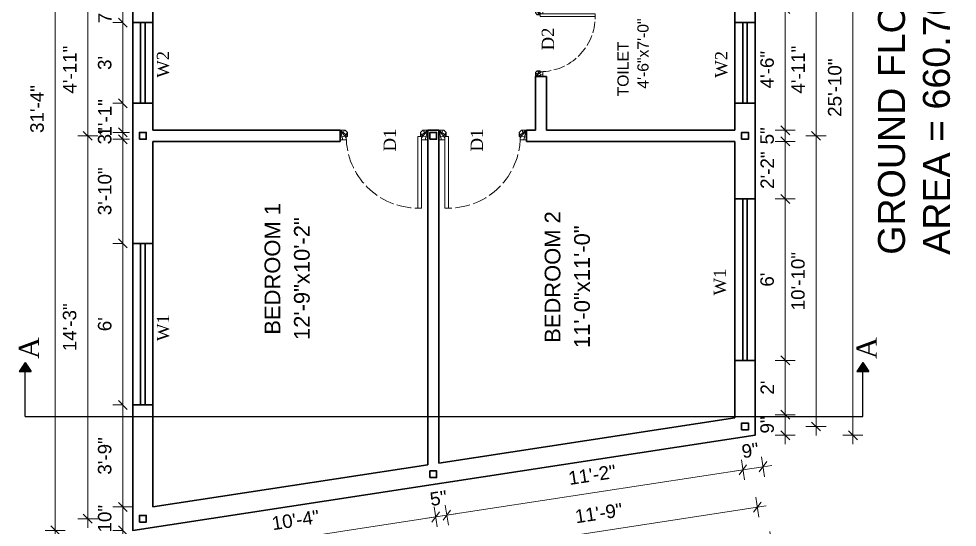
# Model space of a CAD drawing. Header units: inches. Extents: x 45643 to 78083, y -17830 to -3084.
# Drawn here: x 53660.8 to 54079.3, y -14437.5 to -14210.8 of the extents above; entities that cross this region are included whole.
import ezdxf

# ---------------------------------------------------------------- set-up
doc = ezdxf.new("R2010")
doc.units = ezdxf.units.IN
doc.header["$MEASUREMENT"] = 0
doc.linetypes.add('ACAD_ISO02W100', pattern=[15, 12, -3])
doc.linetypes.add('CONTINUA', pattern=[0])
doc.layers.add('A-Hatch', color=7, linetype='Continuous')
doc.layers.add('PDF_Text', color=7, linetype='Continuous')
for name, color, linetype, lineweight in [('A_Title Text', 105, 'Continuous', 60), ('Door-window', 150, 'Continuous', 9), ('ELEVATION', 6, 'Continuous', 30), ('hatch', 30, 'Continuous', 5), ('WALL', 240, 'Continuous', 30)]:
    doc.layers.add(name, color=color, linetype=linetype, lineweight=lineweight)
doc.styles.add('Arial', font='arial.ttf')
doc.styles.add('PDF Arial', font='arial.ttf')
doc.styles.get("Standard").update_dxf_attribs({"font": 'times.ttf'})
doc.dimstyles.new('Sudeep', dxfattribs={"dimtxt": 6, "dimasz": 4, "dimexe": 4.5, "dimexo": 4.5, "dimgap": 5, "dimtad": 1, "dimdec": 0, "dimlunit": 4, "dimtxsty": 'Arial', "dimblk": 'OBLIQUE', "dimcen": 250, "dimdle": 4, "dimclrd": 86, "dimclre": 5, "dimclrt": 1, "dimadec": 0, "dimazin": 0, "dimtfac": 1, "dimtdec": 0, "dimtix": 1, "dimtmove": 1, "dimatfit": 3, "dimldrblk": 'OBLIQUE', "dimfxl": 4.5, "dimfxlon": 1, "dimfrac": 2, "dimlwd": 15, "dimlwe": 13, "dimarcsym": 0})

# ---------------------------------------------------------------- blocks, each defined once
blk = doc.blocks.new("D 3'")
at = {"layer": 'Door-window', "linetype": 'Continuous', "ltscale": 0.25}
for p, q in [((3749.64, -16740.96), (3749.64, -16711.46)), ((3751.14, -16711.46), (3749.64, -16711.46)), ((3751.14, -16740.96), (3751.14, -16711.46)), ((3747.14, -16743.51), (3747.14, -16739.51)), ((3747.14, -16739.51), (3749.64, -16739.51)), ((3749.64, -16740.96), (3751.14, -16740.96)), ((3750.14, -16742.51), (3750.14, -16740.96)), ((3780.14, -16742.51), (3780.14, -16740.96)), ((3780.64, -16740.96), (3780.14, -16740.96)), ((3783.14, -16739.51), (3780.64, -16739.51)), ((3780.64, -16739.51), (3780.64, -16740.96)), ((3783.14, -16743.51), (3783.14, -16739.51)), ((3747.14, -16743.51), (3749.14, -16743.51)), ((3749.14, -16743.51), (3750.14, -16742.51)), ((3781.14, -16743.51), (3780.14, -16742.51)), ((3783.14, -16743.51), (3781.14, -16743.51))]:
    blk.add_line(p, q, dxfattribs=at)
at = {"layer": 'Door-window', "linetype": 'ACAD_ISO02W100', "ltscale": 0.5}
blk.add_arc((3751.14, -16740.96), 29.5, 0, 90, dxfattribs=at)
at = {"layer": 'hatch', "color": 8}
for p, q in [((3747.14, -16743.51), (3748.23, -16739.5)), ((3747.14, -16743.51), (3749.64, -16740.37)), ((3747.14, -16743.51), (3750.14, -16741.17)), ((3783.14, -16743.51), (3780.14, -16741.17)), ((3783.14, -16743.51), (3780.64, -16740.37)), ((3783.14, -16743.51), (3782.06, -16739.5))]:
    blk.add_line(p, q, dxfattribs=at)
for centre, radius, start, end in [((3747.4, -16743.58), 2.93, 20.9872, 95.0825), ((3782.88, -16743.58), 2.93, 84.9175, 159.0128), ((3747.43, -16743.63), 1.42, 5.1372, 101.4864), ((3782.86, -16743.63), 1.42, 78.5136, 174.8628)]:
    blk.add_arc(centre, radius, start, end, dxfattribs=at)
blk = doc.blocks.new('_Oblique')
at = {"color": 0, "linetype": 'ByBlock', "lineweight": -2}
blk.add_line((-0.5, -0.5), (0.5, 0.5), dxfattribs=at)
blk = doc.blocks.new('*D1305')
at = {"layer": 'A_Title Text', "color": 5, "lineweight": 13, "transparency": 16777216}
for p, q in [((53989.48, -14424.14), (53990.84, -14433.03)), ((53850.46, -14445.42), (53851.82, -14454.31))]:
    blk.add_line(p, q, dxfattribs=at)
at = {"layer": 'A_Title Text', "color": 86, "lineweight": 15, "transparency": 16777216}
blk.add_line((53847.19, -14450.47), (53994.11, -14427.98), dxfattribs=at)
at = {"layer": 'Defpoints', "color": 0, "transparency": 16777216}
for p in [(53984.65, -14392.61), (53845.64, -14413.89), (53990.16, -14428.59)]:
    blk.add_point(p, dxfattribs=at)
at = {"layer": 'A_Title Text', "color": 86, "lineweight": 15, "transparency": 16777216, "xscale": 4, "yscale": 4, "zscale": 4}
for p, rotation in [((53990.16, -14428.59), 8.703448867682505), ((53851.14, -14449.87), 188.7034488676825)]:
    blk.add_blockref('_Oblique', p, dxfattribs=dict(at, rotation=rotation))
at = {"layer": 'A_Title Text', "color": 1, "transparency": 16777216, "insert": (53919.43, -14431.26), "char_height": 6, "attachment_point": 5, "rotation": 8.7034, "style": 'Arial'}
blk.add_mtext('11\'-9"', dxfattribs=at)
blk = doc.blocks.new('*D1301')
at = {"layer": 'A_Title Text', "color": 5, "lineweight": 13, "transparency": 16777216}
for p, q in [((53850.51, -14445.39), (53851.89, -14454.29)), ((53721.04, -14465.43), (53722.42, -14474.32))]:
    blk.add_line(p, q, dxfattribs=at)
at = {"layer": 'A_Title Text', "color": 86, "lineweight": 15, "transparency": 16777216}
blk.add_line((53855.15, -14449.23), (53717.78, -14470.49), dxfattribs=at)
at = {"layer": 'Defpoints', "color": 0, "transparency": 16777216}
for p in [(53845.64, -14413.89), (53716.14, -14433.72), (53721.73, -14469.88)]:
    blk.add_point(p, dxfattribs=at)
at = {"layer": 'A_Title Text', "color": 86, "lineweight": 15, "transparency": 16777216, "xscale": 4, "yscale": 4, "zscale": 4}
for p, rotation in [((53851.2, -14449.84), 8.796906325602718), ((53721.73, -14469.88), 188.7969063256027)]:
    blk.add_blockref('_Oblique', p, dxfattribs=dict(at, rotation=rotation))
at = {"layer": 'A_Title Text', "color": 1, "transparency": 16777216, "insert": (53785.23, -14451.89), "char_height": 6, "attachment_point": 5, "rotation": 8.7969, "style": 'Arial'}
blk.add_mtext('10\'-11"', dxfattribs=at)
blk = doc.blocks.new('*D1306')
at = {"layer": 'A_Title Text', "color": 86, "lineweight": 15, "transparency": 16777216}
blk.add_line((53677.06, -14442.96), (53677.06, -14059.2), dxfattribs=at)
at = {"layer": 'A_Title Text', "color": 5, "lineweight": 13, "transparency": 16777216}
for p, q in [((53681.56, -14063.2), (53672.56, -14063.2)), ((53681.56, -14438.96), (53672.56, -14438.96))]:
    blk.add_line(p, q, dxfattribs=at)
at = {"layer": 'Defpoints', "color": 0, "transparency": 16777216}
for p in [(53677.06, -14063.2), (53711.64, -14063.2), (53711.64, -14438.96)]:
    blk.add_point(p, dxfattribs=at)
at = {"layer": 'A_Title Text', "color": 86, "lineweight": 15, "transparency": 16777216, "xscale": 4, "yscale": 4, "zscale": 4}
for p, rotation in [((53677.06, -14063.2), 90), ((53677.06, -14438.96), 270)]:
    blk.add_blockref('_Oblique', p, dxfattribs=dict(at, rotation=rotation))
at = {"layer": 'A_Title Text', "color": 1, "transparency": 16777216, "insert": (53668.99, -14251.08), "char_height": 6, "attachment_point": 5, "rotation": 90, "style": 'Arial'}
blk.add_mtext('31\'-4"', dxfattribs=at)
blk = doc.blocks.new('*D1307')
at = {"layer": 'A_Title Text', "color": 86, "lineweight": 15, "transparency": 16777216}
blk.add_line((54032.75, -14400.48), (54032.75, -14082.58), dxfattribs=at)
at = {"layer": 'A_Title Text', "color": 5, "lineweight": 13, "transparency": 16777216}
for p, q in [((54028.25, -14086.58), (54037.25, -14086.58)), ((54028.25, -14396.48), (54037.25, -14396.48))]:
    blk.add_line(p, q, dxfattribs=at)
at = {"layer": 'Defpoints', "color": 0, "transparency": 16777216}
for p in [(53989.15, -14086.58), (54032.75, -14086.58), (53989.15, -14396.48)]:
    blk.add_point(p, dxfattribs=at)
at = {"layer": 'A_Title Text', "color": 86, "lineweight": 15, "transparency": 16777216, "xscale": 4, "yscale": 4, "zscale": 4}
for p, rotation in [((54032.75, -14086.58), 90), ((54032.75, -14396.48), 270)]:
    blk.add_blockref('_Oblique', p, dxfattribs=dict(at, rotation=rotation))
at = {"layer": 'A_Title Text', "color": 1, "transparency": 16777216, "insert": (54024.68, -14241.53), "char_height": 6, "attachment_point": 5, "rotation": 90, "style": 'Arial'}
blk.add_mtext('25\'-10"', dxfattribs=at)
blk = doc.blocks.new('*D1302')
at = {"layer": 'A_Title Text', "color": 86, "lineweight": 15, "transparency": 16777216}
for p, q in [((53707.21, -14428.48), (53707.21, -14424.48)), ((53707.21, -14438.96), (53707.21, -14428.48)), ((53707.21, -14438.96), (53707.21, -14442.96))]:
    blk.add_line(p, q, dxfattribs=at)
at = {"layer": 'A_Title Text', "color": 5, "lineweight": 13, "transparency": 16777216}
for p, q in [((53711.71, -14428.48), (53702.71, -14428.48)), ((53707.21, -14438.96), (53702.71, -14438.96))]:
    blk.add_line(p, q, dxfattribs=at)
at = {"layer": 'Defpoints', "color": 0, "transparency": 16777216}
for p in [(53707.21, -14428.48), (53720.64, -14428.48), (53711.64, -14438.96)]:
    blk.add_point(p, dxfattribs=at)
at = {"layer": 'A_Title Text', "color": 86, "lineweight": 15, "transparency": 16777216, "xscale": 4, "yscale": 4, "zscale": 4}
for p, rotation in [((53707.21, -14428.48), 270), ((53707.21, -14438.96), 90)]:
    blk.add_blockref('_Oblique', p, dxfattribs=dict(at, rotation=rotation))
at = {"layer": 'A_Title Text', "color": 1, "transparency": 16777216, "insert": (53699.15, -14433.72), "char_height": 6, "attachment_point": 5, "rotation": 90, "style": 'Arial'}
blk.add_mtext('10"', dxfattribs=at)
blk = doc.blocks.new('*D1308')
at = {"layer": 'A_Title Text', "color": 86, "lineweight": 15, "transparency": 16777216}
blk.add_line((53707.21, -14432.48), (53707.21, -14379), dxfattribs=at)
at = {"layer": 'A_Title Text', "color": 5, "lineweight": 13, "transparency": 16777216}
for p, q in [((53707.21, -14383), (53702.71, -14383)), ((53711.71, -14428.48), (53702.71, -14428.48))]:
    blk.add_line(p, q, dxfattribs=at)
at = {"layer": 'Defpoints', "color": 0, "transparency": 16777216}
for p in [(53707.21, -14383), (53711.64, -14383), (53720.64, -14428.48)]:
    blk.add_point(p, dxfattribs=at)
at = {"layer": 'A_Title Text', "color": 86, "lineweight": 15, "transparency": 16777216, "xscale": 4, "yscale": 4, "zscale": 4}
for p, rotation in [((53707.21, -14383), 90), ((53707.21, -14428.48), 270)]:
    blk.add_blockref('_Oblique', p, dxfattribs=dict(at, rotation=rotation))
at = {"layer": 'A_Title Text', "color": 1, "transparency": 16777216, "insert": (53699.15, -14405.74), "char_height": 6, "attachment_point": 5, "rotation": 90, "style": 'Arial'}
blk.add_mtext('3\'-9"', dxfattribs=at)
blk = doc.blocks.new('*D1312')
at = {"layer": 'A_Title Text', "color": 86, "lineweight": 15, "transparency": 16777216}
blk.add_line((53707.21, -14387), (53707.21, -14307), dxfattribs=at)
at = {"layer": 'A_Title Text', "color": 5, "lineweight": 13, "transparency": 16777216}
for p, q in [((53707.21, -14311), (53702.71, -14311)), ((53707.21, -14383), (53702.71, -14383))]:
    blk.add_line(p, q, dxfattribs=at)
at = {"layer": 'Defpoints', "color": 0, "transparency": 16777216}
for p in [(53707.21, -14311), (53711.64, -14311), (53711.64, -14383)]:
    blk.add_point(p, dxfattribs=at)
at = {"layer": 'A_Title Text', "color": 86, "lineweight": 15, "transparency": 16777216, "xscale": 4, "yscale": 4, "zscale": 4}
for p, rotation in [((53707.21, -14311), 90), ((53707.21, -14383), 270)]:
    blk.add_blockref('_Oblique', p, dxfattribs=dict(at, rotation=rotation))
at = {"layer": 'A_Title Text', "color": 1, "transparency": 16777216, "insert": (53699.15, -14347), "char_height": 6, "attachment_point": 5, "rotation": 90, "style": 'Arial'}
blk.add_mtext("6'", dxfattribs=at)
blk = doc.blocks.new('*D1313')
at = {"layer": 'A_Title Text', "color": 86, "lineweight": 15, "transparency": 16777216}
blk.add_line((53707.21, -14315), (53707.21, -14260.51), dxfattribs=at)
at = {"layer": 'A_Title Text', "color": 5, "lineweight": 13, "transparency": 16777216}
for p, q in [((53710.14, -14264.51), (53702.71, -14264.51)), ((53707.21, -14311), (53702.71, -14311))]:
    blk.add_line(p, q, dxfattribs=at)
at = {"layer": 'Defpoints', "color": 0, "transparency": 16777216}
for p in [(53707.21, -14264.51), (53714.64, -14264.51), (53711.64, -14311)]:
    blk.add_point(p, dxfattribs=at)
at = {"layer": 'A_Title Text', "color": 86, "lineweight": 15, "transparency": 16777216, "xscale": 4, "yscale": 4, "zscale": 4}
for p, rotation in [((53707.21, -14264.51), 90), ((53707.21, -14311), 270)]:
    blk.add_blockref('_Oblique', p, dxfattribs=dict(at, rotation=rotation))
at = {"layer": 'A_Title Text', "color": 1, "transparency": 16777216, "insert": (53699.15, -14287.75), "char_height": 6, "attachment_point": 5, "rotation": 90, "style": 'Arial'}
blk.add_mtext('3\'-10"', dxfattribs=at)
blk = doc.blocks.new('*D1314')
at = {"layer": 'A_Title Text', "color": 86, "lineweight": 15, "transparency": 16777216}
for p, q in [((53707.21, -14261.51), (53707.21, -14257.51)), ((53707.21, -14264.51), (53707.21, -14261.51)), ((53707.21, -14264.51), (53707.21, -14268.51))]:
    blk.add_line(p, q, dxfattribs=at)
at = {"layer": 'A_Title Text', "color": 5, "lineweight": 13, "transparency": 16777216}
for p, q in [((53710.14, -14261.51), (53702.71, -14261.51)), ((53710.14, -14264.51), (53702.71, -14264.51))]:
    blk.add_line(p, q, dxfattribs=at)
at = {"layer": 'Defpoints', "color": 0, "transparency": 16777216}
for p in [(53707.21, -14261.51), (53714.64, -14261.51), (53714.64, -14264.51)]:
    blk.add_point(p, dxfattribs=at)
at = {"layer": 'A_Title Text', "color": 86, "lineweight": 15, "transparency": 16777216, "xscale": 4, "yscale": 4, "zscale": 4}
for p, rotation in [((53707.21, -14261.51), 270), ((53707.21, -14264.51), 90)]:
    blk.add_blockref('_Oblique', p, dxfattribs=dict(at, rotation=rotation))
at = {"layer": 'A_Title Text', "color": 1, "transparency": 16777216, "insert": (53699.15, -14263.01), "char_height": 6, "attachment_point": 5, "rotation": 90, "style": 'Arial'}
blk.add_mtext('3"', dxfattribs=at)
blk = doc.blocks.new('*D1315')
at = {"layer": 'A_Title Text', "color": 86, "lineweight": 15, "transparency": 16777216}
for p, q in [((53707.21, -14248.51), (53707.21, -14244.51)), ((53707.21, -14261.51), (53707.21, -14248.51)), ((53707.21, -14261.51), (53707.21, -14265.51))]:
    blk.add_line(p, q, dxfattribs=at)
at = {"layer": 'A_Title Text', "color": 5, "lineweight": 13, "transparency": 16777216}
for p, q in [((53707.21, -14248.51), (53702.71, -14248.51)), ((53710.14, -14261.51), (53702.71, -14261.51))]:
    blk.add_line(p, q, dxfattribs=at)
at = {"layer": 'Defpoints', "color": 0, "transparency": 16777216}
for p in [(53707.21, -14248.51), (53711.64, -14248.51), (53714.64, -14261.51)]:
    blk.add_point(p, dxfattribs=at)
at = {"layer": 'A_Title Text', "color": 86, "lineweight": 15, "transparency": 16777216, "xscale": 4, "yscale": 4, "zscale": 4}
for p, rotation in [((53707.21, -14248.51), 270), ((53707.21, -14261.51), 90)]:
    blk.add_blockref('_Oblique', p, dxfattribs=dict(at, rotation=rotation))
at = {"layer": 'A_Title Text', "color": 1, "transparency": 16777216, "insert": (53699.2, -14255.01), "char_height": 6, "attachment_point": 5, "rotation": 90, "style": 'Arial'}
blk.add_mtext('1\'-1"', dxfattribs=at)
blk = doc.blocks.new('*D1316')
at = {"layer": 'A_Title Text', "color": 86, "lineweight": 15, "transparency": 16777216}
blk.add_line((53707.21, -14252.51), (53707.21, -14208.51), dxfattribs=at)
at = {"layer": 'A_Title Text', "color": 5, "lineweight": 13, "transparency": 16777216}
for p, q in [((53707.21, -14212.51), (53702.71, -14212.51)), ((53707.21, -14248.51), (53702.71, -14248.51))]:
    blk.add_line(p, q, dxfattribs=at)
at = {"layer": 'Defpoints', "color": 0, "transparency": 16777216}
for p in [(53707.21, -14212.51), (53711.64, -14212.51), (53711.64, -14248.51)]:
    blk.add_point(p, dxfattribs=at)
at = {"layer": 'A_Title Text', "color": 86, "lineweight": 15, "transparency": 16777216, "xscale": 4, "yscale": 4, "zscale": 4}
for p, rotation in [((53707.21, -14212.51), 90), ((53707.21, -14248.51), 270)]:
    blk.add_blockref('_Oblique', p, dxfattribs=dict(at, rotation=rotation))
at = {"layer": 'A_Title Text', "color": 1, "transparency": 16777216, "insert": (53699.15, -14230.51), "char_height": 6, "attachment_point": 5, "rotation": 90, "style": 'Arial'}
blk.add_mtext("3'", dxfattribs=at)
blk = doc.blocks.new('*D1317')
at = {"layer": 'A_Title Text', "color": 86, "lineweight": 15, "transparency": 16777216}
for p, q in [((53707.21, -14205.51), (53707.21, -14201.51)), ((53707.21, -14212.51), (53707.21, -14205.51)), ((53707.21, -14212.51), (53707.21, -14216.51))]:
    blk.add_line(p, q, dxfattribs=at)
at = {"layer": 'A_Title Text', "color": 5, "lineweight": 13, "transparency": 16777216}
for p, q in [((53710.14, -14205.51), (53702.71, -14205.51)), ((53707.21, -14212.51), (53702.71, -14212.51))]:
    blk.add_line(p, q, dxfattribs=at)
at = {"layer": 'Defpoints', "color": 0, "transparency": 16777216}
for p in [(53707.21, -14205.51), (53714.64, -14205.51), (53711.64, -14212.51)]:
    blk.add_point(p, dxfattribs=at)
at = {"layer": 'A_Title Text', "color": 86, "lineweight": 15, "transparency": 16777216, "xscale": 4, "yscale": 4, "zscale": 4}
for p, rotation in [((53707.21, -14205.51), 270), ((53707.21, -14212.51), 90)]:
    blk.add_blockref('_Oblique', p, dxfattribs=dict(at, rotation=rotation))
at = {"layer": 'A_Title Text', "color": 1, "transparency": 16777216, "insert": (53699.21, -14209.01), "char_height": 6, "attachment_point": 5, "rotation": 90, "style": 'Arial'}
blk.add_mtext('7"', dxfattribs=at)
blk = doc.blocks.new('*D1324')
at = {"layer": 'A_Title Text', "color": 86, "lineweight": 15, "transparency": 16777216}
blk.add_line((53691.57, -14437.72), (53691.57, -14259.01), dxfattribs=at)
at = {"layer": 'A_Title Text', "color": 5, "lineweight": 13, "transparency": 16777216}
for p, q in [((53696.07, -14263.01), (53687.07, -14263.01)), ((53696.07, -14433.72), (53687.07, -14433.72))]:
    blk.add_line(p, q, dxfattribs=at)
at = {"layer": 'Defpoints', "color": 0, "transparency": 16777216}
for p in [(53691.57, -14263.01), (53716.14, -14263.01), (53716.14, -14433.72)]:
    blk.add_point(p, dxfattribs=at)
at = {"layer": 'A_Title Text', "color": 86, "lineweight": 15, "transparency": 16777216, "xscale": 4, "yscale": 4, "zscale": 4}
for p, rotation in [((53691.57, -14263.01), 90), ((53691.57, -14433.72), 270)]:
    blk.add_blockref('_Oblique', p, dxfattribs=dict(at, rotation=rotation))
at = {"layer": 'A_Title Text', "color": 1, "transparency": 16777216, "insert": (53683.5, -14348.37), "char_height": 6, "attachment_point": 5, "rotation": 90, "style": 'Arial'}
blk.add_mtext('14\'-3"', dxfattribs=at)
blk = doc.blocks.new('*D1325')
at = {"layer": 'A_Title Text', "color": 86, "lineweight": 15, "transparency": 16777216}
blk.add_line((53691.57, -14267.01), (53691.57, -14200.01), dxfattribs=at)
at = {"layer": 'A_Title Text', "color": 5, "lineweight": 13, "transparency": 16777216}
for p, q in [((53696.07, -14204.01), (53687.07, -14204.01)), ((53696.07, -14263.01), (53687.07, -14263.01))]:
    blk.add_line(p, q, dxfattribs=at)
at = {"layer": 'Defpoints', "color": 0, "transparency": 16777216}
for p in [(53691.57, -14204.01), (53716.14, -14204.01), (53716.14, -14263.01)]:
    blk.add_point(p, dxfattribs=at)
at = {"layer": 'A_Title Text', "color": 86, "lineweight": 15, "transparency": 16777216, "xscale": 4, "yscale": 4, "zscale": 4}
for p, rotation in [((53691.57, -14204.01), 90), ((53691.57, -14263.01), 270)]:
    blk.add_blockref('_Oblique', p, dxfattribs=dict(at, rotation=rotation))
at = {"layer": 'A_Title Text', "color": 1, "transparency": 16777216, "insert": (53683.55, -14233.51), "char_height": 6, "attachment_point": 5, "rotation": 90, "style": 'Arial'}
blk.add_mtext('4\'-11"', dxfattribs=at)
blk = doc.blocks.new('*D1303')
at = {"layer": 'A_Title Text', "color": 86, "lineweight": 15, "transparency": 16777216}
for p, q in [((54002.58, -14387.37), (54002.58, -14383.37)), ((54002.58, -14396.48), (54002.58, -14387.37)), ((54002.58, -14396.48), (54002.58, -14400.48))]:
    blk.add_line(p, q, dxfattribs=at)
at = {"layer": 'A_Title Text', "color": 5, "lineweight": 13, "transparency": 16777216}
for p, q in [((53998.08, -14387.37), (54007.08, -14387.37)), ((53998.08, -14396.48), (54007.08, -14396.48))]:
    blk.add_line(p, q, dxfattribs=at)
at = {"layer": 'Defpoints', "color": 0, "transparency": 16777216}
for p in [(53989.15, -14387.37), (54002.58, -14387.37), (53989.15, -14396.48)]:
    blk.add_point(p, dxfattribs=at)
at = {"layer": 'A_Title Text', "color": 86, "lineweight": 15, "transparency": 16777216, "xscale": 4, "yscale": 4, "zscale": 4}
for p, rotation in [((54002.58, -14387.37), 270), ((54002.58, -14396.48), 90)]:
    blk.add_blockref('_Oblique', p, dxfattribs=dict(at, rotation=rotation))
at = {"layer": 'A_Title Text', "color": 1, "transparency": 16777216, "insert": (53994.52, -14391.92), "char_height": 6, "attachment_point": 5, "rotation": 90, "style": 'Arial'}
blk.add_mtext('9"', dxfattribs=at)
blk = doc.blocks.new('*D1327')
at = {"layer": 'A_Title Text', "color": 86, "lineweight": 15, "transparency": 16777216}
blk.add_line((54002.58, -14391.37), (54002.58, -14359.13), dxfattribs=at)
at = {"layer": 'A_Title Text', "color": 5, "lineweight": 13, "transparency": 16777216}
for p, q in [((53998.08, -14363.13), (54007.08, -14363.13)), ((53998.08, -14387.37), (54007.08, -14387.37))]:
    blk.add_line(p, q, dxfattribs=at)
at = {"layer": 'Defpoints', "color": 0, "transparency": 16777216}
for p in [(53989.15, -14363.13), (54002.58, -14363.13), (53989.15, -14387.37)]:
    blk.add_point(p, dxfattribs=at)
at = {"layer": 'A_Title Text', "color": 86, "lineweight": 15, "transparency": 16777216, "xscale": 4, "yscale": 4, "zscale": 4}
for p, rotation in [((54002.58, -14363.13), 90), ((54002.58, -14387.37), 270)]:
    blk.add_blockref('_Oblique', p, dxfattribs=dict(at, rotation=rotation))
at = {"layer": 'A_Title Text', "color": 1, "transparency": 16777216, "insert": (53994.57, -14375.25), "char_height": 6, "attachment_point": 5, "rotation": 90, "style": 'Arial'}
blk.add_mtext("2'", dxfattribs=at)
blk = doc.blocks.new('*D1328')
at = {"layer": 'A_Title Text', "color": 86, "lineweight": 15, "transparency": 16777216}
blk.add_line((54002.58, -14367.13), (54002.58, -14287.13), dxfattribs=at)
at = {"layer": 'A_Title Text', "color": 5, "lineweight": 13, "transparency": 16777216}
for p, q in [((53998.08, -14291.13), (54007.08, -14291.13)), ((53998.08, -14363.13), (54007.08, -14363.13))]:
    blk.add_line(p, q, dxfattribs=at)
at = {"layer": 'Defpoints', "color": 0, "transparency": 16777216}
for p in [(53989.15, -14291.13), (54002.58, -14291.13), (53989.15, -14363.13)]:
    blk.add_point(p, dxfattribs=at)
at = {"layer": 'A_Title Text', "color": 86, "lineweight": 15, "transparency": 16777216, "xscale": 4, "yscale": 4, "zscale": 4}
for p, rotation in [((54002.58, -14291.13), 90), ((54002.58, -14363.13), 270)]:
    blk.add_blockref('_Oblique', p, dxfattribs=dict(at, rotation=rotation))
at = {"layer": 'A_Title Text', "color": 1, "transparency": 16777216, "insert": (53994.52, -14327.13), "char_height": 6, "attachment_point": 5, "rotation": 90, "style": 'Arial'}
blk.add_mtext("6'", dxfattribs=at)
blk = doc.blocks.new('*D1329')
at = {"layer": 'A_Title Text', "color": 5, "lineweight": 13, "transparency": 16777216}
for p, q in [((53998.08, -14265.51), (54007.08, -14265.51)), ((53998.08, -14291.13), (54007.08, -14291.13))]:
    blk.add_line(p, q, dxfattribs=at)
at = {"layer": 'A_Title Text', "color": 86, "lineweight": 15, "transparency": 16777216}
for p, q in [((54002.58, -14265.51), (54002.58, -14261.51)), ((54002.58, -14291.13), (54002.58, -14265.51)), ((54002.58, -14291.13), (54002.58, -14295.13))]:
    blk.add_line(p, q, dxfattribs=at)
at = {"layer": 'Defpoints', "color": 0, "transparency": 16777216}
for p in [(53980.15, -14265.51), (54002.58, -14265.51), (53989.15, -14291.13)]:
    blk.add_point(p, dxfattribs=at)
at = {"layer": 'A_Title Text', "color": 86, "lineweight": 15, "transparency": 16777216, "xscale": 4, "yscale": 4, "zscale": 4}
for p, rotation in [((54002.58, -14265.51), 270), ((54002.58, -14291.13), 90)]:
    blk.add_blockref('_Oblique', p, dxfattribs=dict(at, rotation=rotation))
at = {"layer": 'A_Title Text', "color": 1, "transparency": 16777216, "insert": (53994.57, -14278.32), "char_height": 6, "attachment_point": 5, "rotation": 90, "style": 'Arial'}
blk.add_mtext('2\'-2"', dxfattribs=at)
blk = doc.blocks.new('*D1330')
at = {"layer": 'A_Title Text', "color": 86, "lineweight": 15, "transparency": 16777216}
for p, q in [((54002.58, -14260.51), (54002.58, -14256.51)), ((54002.58, -14265.51), (54002.58, -14260.51)), ((54002.58, -14265.51), (54002.58, -14269.51))]:
    blk.add_line(p, q, dxfattribs=at)
at = {"layer": 'A_Title Text', "color": 5, "lineweight": 13, "transparency": 16777216}
for p, q in [((53998.08, -14260.51), (54007.08, -14260.51)), ((53998.08, -14265.51), (54007.08, -14265.51))]:
    blk.add_line(p, q, dxfattribs=at)
at = {"layer": 'Defpoints', "color": 0, "transparency": 16777216}
for p in [(53980.15, -14260.51), (54002.58, -14260.51), (53980.15, -14265.51)]:
    blk.add_point(p, dxfattribs=at)
at = {"layer": 'A_Title Text', "color": 86, "lineweight": 15, "transparency": 16777216, "xscale": 4, "yscale": 4, "zscale": 4}
for p, rotation in [((54002.58, -14260.51), 270), ((54002.58, -14265.51), 90)]:
    blk.add_blockref('_Oblique', p, dxfattribs=dict(at, rotation=rotation))
at = {"layer": 'A_Title Text', "color": 1, "transparency": 16777216, "insert": (53994.53, -14263.01), "char_height": 6, "attachment_point": 5, "rotation": 90, "style": 'Arial'}
blk.add_mtext('5"', dxfattribs=at)
blk = doc.blocks.new('*D1331')
at = {"layer": 'A_Title Text', "color": 86, "lineweight": 15, "transparency": 16777216}
blk.add_line((54002.58, -14264.51), (54002.58, -14202.51), dxfattribs=at)
at = {"layer": 'A_Title Text', "color": 5, "lineweight": 13, "transparency": 16777216}
for p, q in [((53998.08, -14206.51), (54007.08, -14206.51)), ((53998.08, -14260.51), (54007.08, -14260.51))]:
    blk.add_line(p, q, dxfattribs=at)
at = {"layer": 'Defpoints', "color": 0, "transparency": 16777216}
for p in [(53980.15, -14206.51), (54002.58, -14206.51), (53980.15, -14260.51)]:
    blk.add_point(p, dxfattribs=at)
at = {"layer": 'A_Title Text', "color": 86, "lineweight": 15, "transparency": 16777216, "xscale": 4, "yscale": 4, "zscale": 4}
for p, rotation in [((54002.58, -14206.51), 90), ((54002.58, -14260.51), 270)]:
    blk.add_blockref('_Oblique', p, dxfattribs=dict(at, rotation=rotation))
at = {"layer": 'A_Title Text', "color": 1, "transparency": 16777216, "insert": (53994.52, -14233.51), "char_height": 6, "attachment_point": 5, "rotation": 90, "style": 'Arial'}
blk.add_mtext('4\'-6"', dxfattribs=at)
blk = doc.blocks.new('*D1338')
at = {"layer": 'A_Title Text', "color": 86, "lineweight": 15, "transparency": 16777216}
blk.add_line((54016.33, -14396.61), (54016.33, -14259.01), dxfattribs=at)
at = {"layer": 'A_Title Text', "color": 5, "lineweight": 13, "transparency": 16777216}
for p, q in [((54011.83, -14263.01), (54020.83, -14263.01)), ((54011.83, -14392.61), (54020.83, -14392.61))]:
    blk.add_line(p, q, dxfattribs=at)
at = {"layer": 'Defpoints', "color": 0, "transparency": 16777216}
for p in [(53984.65, -14263.01), (54016.33, -14263.01), (53984.65, -14392.61)]:
    blk.add_point(p, dxfattribs=at)
at = {"layer": 'A_Title Text', "color": 86, "lineweight": 15, "transparency": 16777216, "xscale": 4, "yscale": 4, "zscale": 4}
for p, rotation in [((54016.33, -14263.01), 90), ((54016.33, -14392.61), 270)]:
    blk.add_blockref('_Oblique', p, dxfattribs=dict(at, rotation=rotation))
at = {"layer": 'A_Title Text', "color": 1, "transparency": 16777216, "insert": (54008.27, -14327.81), "char_height": 6, "attachment_point": 5, "rotation": 90, "style": 'Arial'}
blk.add_mtext('10\'-10"', dxfattribs=at)
blk = doc.blocks.new('*D1339')
at = {"layer": 'A_Title Text', "color": 86, "lineweight": 15, "transparency": 16777216}
blk.add_line((54016.33, -14267.01), (54016.33, -14200.01), dxfattribs=at)
at = {"layer": 'A_Title Text', "color": 5, "lineweight": 13, "transparency": 16777216}
for p, q in [((54011.83, -14204.01), (54020.83, -14204.01)), ((54011.83, -14263.01), (54020.83, -14263.01))]:
    blk.add_line(p, q, dxfattribs=at)
at = {"layer": 'Defpoints', "color": 0, "transparency": 16777216}
for p in [(53984.65, -14204.01), (54016.33, -14204.01), (53984.65, -14263.01)]:
    blk.add_point(p, dxfattribs=at)
at = {"layer": 'A_Title Text', "color": 86, "lineweight": 15, "transparency": 16777216, "xscale": 4, "yscale": 4, "zscale": 4}
for p, rotation in [((54016.33, -14204.01), 90), ((54016.33, -14263.01), 270)]:
    blk.add_blockref('_Oblique', p, dxfattribs=dict(at, rotation=rotation))
at = {"layer": 'A_Title Text', "color": 1, "transparency": 16777216, "insert": (54008.32, -14233.51), "char_height": 6, "attachment_point": 5, "rotation": 90, "style": 'Arial'}
blk.add_mtext('4\'-11"', dxfattribs=at)
blk = doc.blocks.new('*D1341')
at = {"layer": 'A_Title Text', "color": 5, "lineweight": 13, "transparency": 16777216}
for p, q in [((53995.73, -14439.4), (53997.09, -14448.3)), ((53718.21, -14481.88), (53719.57, -14490.78))]:
    blk.add_line(p, q, dxfattribs=at)
at = {"layer": 'A_Title Text', "color": 86, "lineweight": 15, "transparency": 16777216}
blk.add_line((53714.93, -14486.94), (54000.36, -14443.24), dxfattribs=at)
at = {"layer": 'Defpoints', "color": 0, "transparency": 16777216}
for p in [(53989.15, -14396.48), (53711.64, -14438.96), (53996.41, -14443.85)]:
    blk.add_point(p, dxfattribs=at)
at = {"layer": 'A_Title Text', "color": 86, "lineweight": 15, "transparency": 16777216, "xscale": 4, "yscale": 4, "zscale": 4}
for p, rotation in [((53996.41, -14443.85), 8.703448867681692), ((53718.89, -14486.33), 188.7034488676817)]:
    blk.add_blockref('_Oblique', p, dxfattribs=dict(at, rotation=rotation))
at = {"layer": 'A_Title Text', "color": 1, "transparency": 16777216, "insert": (53856.43, -14457.12), "char_height": 6, "attachment_point": 5, "rotation": 8.7034, "style": 'Arial'}
blk.add_mtext('23\'-5"', dxfattribs=at)
blk = doc.blocks.new('*D1342')
at = {"layer": 'A_Title Text', "color": 5, "lineweight": 13, "transparency": 16777216}
for p, q in [((53983.02, -14407.49), (53984.39, -14416.39)), ((53851.01, -14427.7), (53852.37, -14436.6))]:
    blk.add_line(p, q, dxfattribs=at)
at = {"layer": 'A_Title Text', "color": 86, "lineweight": 15, "transparency": 16777216}
blk.add_line((53847.73, -14432.76), (53987.66, -14411.34), dxfattribs=at)
at = {"layer": 'Defpoints', "color": 0, "transparency": 16777216}
for p in [(53980.15, -14388.75), (53848.14, -14408.96), (53983.7, -14411.94)]:
    blk.add_point(p, dxfattribs=at)
at = {"layer": 'A_Title Text', "color": 86, "lineweight": 15, "transparency": 16777216, "xscale": 4, "yscale": 4, "zscale": 4}
for p, rotation in [((53983.7, -14411.94), 8.70344886772276), ((53851.69, -14432.15), 188.7034488677228)]:
    blk.add_blockref('_Oblique', p, dxfattribs=dict(at, rotation=rotation))
at = {"layer": 'A_Title Text', "color": 1, "transparency": 16777216, "insert": (53916.48, -14414.13), "char_height": 6, "attachment_point": 5, "rotation": 8.7034, "style": 'Arial'}
blk.add_mtext('11\'-2"', dxfattribs=at)
blk = doc.blocks.new('*D1343')
at = {"layer": 'A_Title Text', "color": 5, "lineweight": 13, "transparency": 16777216}
for p, q in [((53983.02, -14407.49), (53984.39, -14416.39)), ((53992.02, -14406.12), (53993.39, -14415.01))]:
    blk.add_line(p, q, dxfattribs=at)
at = {"layer": 'A_Title Text', "color": 86, "lineweight": 15, "transparency": 16777216}
for p, q in [((53983.7, -14411.94), (53979.75, -14412.55)), ((53983.7, -14411.94), (53992.7, -14410.56)), ((53992.7, -14410.56), (53996.66, -14409.96))]:
    blk.add_line(p, q, dxfattribs=at)
at = {"layer": 'Defpoints', "color": 0, "transparency": 16777216}
for p in [(53980.15, -14388.75), (53989.15, -14387.37), (53992.7, -14410.56)]:
    blk.add_point(p, dxfattribs=at)
at = {"layer": 'A_Title Text', "color": 86, "lineweight": 15, "transparency": 16777216, "xscale": 4, "yscale": 4, "zscale": 4}
for p, rotation in [((53983.7, -14411.94), 8.703448867722772), ((53992.7, -14410.56), 188.7034488677228)]:
    blk.add_blockref('_Oblique', p, dxfattribs=dict(at, rotation=rotation))
at = {"layer": 'A_Title Text', "color": 1, "transparency": 16777216, "insert": (53986.98, -14403.28), "char_height": 6, "attachment_point": 5, "rotation": 8.7034, "style": 'Arial'}
blk.add_mtext('9"', dxfattribs=at)
blk = doc.blocks.new('*D1344')
at = {"layer": 'A_Title Text', "color": 5, "lineweight": 13, "transparency": 16777216}
for p, q in [((53846.01, -14428.47), (53847.37, -14437.37)), ((53851.01, -14427.7), (53852.37, -14436.6))]:
    blk.add_line(p, q, dxfattribs=at)
at = {"layer": 'A_Title Text', "color": 86, "lineweight": 15, "transparency": 16777216}
for p, q in [((53846.69, -14432.92), (53842.73, -14433.52)), ((53851.69, -14432.15), (53846.69, -14432.92)), ((53851.69, -14432.15), (53855.64, -14431.55))]:
    blk.add_line(p, q, dxfattribs=at)
at = {"layer": 'Defpoints', "color": 0, "transparency": 16777216}
for p in [(53843.14, -14409.72), (53848.14, -14408.96), (53846.69, -14432.92)]:
    blk.add_point(p, dxfattribs=at)
at = {"layer": 'A_Title Text', "color": 86, "lineweight": 15, "transparency": 16777216, "xscale": 4, "yscale": 4, "zscale": 4}
for p, rotation in [((53846.69, -14432.92), 8.70344886772276), ((53851.69, -14432.15), 188.7034488677228)]:
    blk.add_blockref('_Oblique', p, dxfattribs=dict(at, rotation=rotation))
at = {"layer": 'A_Title Text', "color": 1, "transparency": 16777216, "insert": (53847.97, -14424.58), "char_height": 6, "attachment_point": 5, "rotation": 8.7034, "style": 'Arial'}
blk.add_mtext('5"', dxfattribs=at)
blk = doc.blocks.new('*D1345')
at = {"layer": 'A_Title Text', "color": 5, "lineweight": 13, "transparency": 16777216}
for p, q in [((53846.01, -14428.47), (53847.37, -14437.37)), ((53723.51, -14447.22), (53724.87, -14456.12))]:
    blk.add_line(p, q, dxfattribs=at)
at = {"layer": 'A_Title Text', "color": 86, "lineweight": 15, "transparency": 16777216}
blk.add_line((53850.64, -14432.31), (53720.23, -14452.28), dxfattribs=at)
at = {"layer": 'Defpoints', "color": 0, "transparency": 16777216}
for p in [(53843.14, -14409.72), (53720.64, -14428.48), (53724.19, -14451.67)]:
    blk.add_point(p, dxfattribs=at)
at = {"layer": 'A_Title Text', "color": 86, "lineweight": 15, "transparency": 16777216, "xscale": 4, "yscale": 4, "zscale": 4}
for p, rotation in [((53846.69, -14432.92), 8.703448867722772), ((53724.19, -14451.67), 188.7034488677228)]:
    blk.add_blockref('_Oblique', p, dxfattribs=dict(at, rotation=rotation))
at = {"layer": 'A_Title Text', "color": 1, "transparency": 16777216, "insert": (53784.22, -14434.32), "char_height": 6, "attachment_point": 5, "rotation": 8.7034, "style": 'Arial'}
blk.add_mtext('10\'-4"', dxfattribs=at)
blk = doc.blocks.new('*D1346')
at = {"layer": 'A_Title Text', "color": 5, "lineweight": 13, "transparency": 16777216}
for p, q in [((53714.51, -14448.6), (53715.87, -14457.5)), ((53723.51, -14447.22), (53724.87, -14456.12))]:
    blk.add_line(p, q, dxfattribs=at)
at = {"layer": 'A_Title Text', "color": 86, "lineweight": 15, "transparency": 16777216}
for p, q in [((53715.19, -14453.05), (53711.23, -14453.65)), ((53724.19, -14451.67), (53715.19, -14453.05)), ((53724.19, -14451.67), (53728.14, -14451.07))]:
    blk.add_line(p, q, dxfattribs=at)
at = {"layer": 'Defpoints', "color": 0, "transparency": 16777216}
for p in [(53720.64, -14428.48), (53711.64, -14429.85), (53715.19, -14453.05)]:
    blk.add_point(p, dxfattribs=at)
at = {"layer": 'A_Title Text', "color": 86, "lineweight": 15, "transparency": 16777216, "xscale": 4, "yscale": 4, "zscale": 4}
for p, rotation in [((53724.19, -14451.67), 188.7034488677228), ((53715.19, -14453.05), 8.70344886772276)]:
    blk.add_blockref('_Oblique', p, dxfattribs=dict(at, rotation=rotation))
at = {"layer": 'A_Title Text', "color": 1, "transparency": 16777216, "insert": (53718.47, -14444.39), "char_height": 6, "attachment_point": 5, "rotation": 8.7034, "style": 'Arial'}
blk.add_mtext('9"', dxfattribs=at)

msp = doc.modelspace()

# ---------------------------------------------------------------- hatches: boundary and pattern name
at = {"layer": 'A-Hatch'}
h = msp.add_hatch(dxfattribs=at)
h.set_pattern_fill('ANSI31', color=256, angle=90)
h.set_pattern_definition([(135, (39745.65706, -73054.13126), (-0.08838834765, -0.08838834765), [])])
h.paths.add_polyline_path([(53663.64, -14364.1), (53660.97, -14368.14), (53666.3, -14368.14)])
h = msp.add_hatch(dxfattribs=at)
h.set_pattern_fill('ANSI31', color=256, angle=90)
h.set_pattern_definition([(135, (40119.17467, -73054.13126), (-0.08838834765, -0.08838834765), [])])
h.paths.add_polyline_path([(54037.15, -14364.1), (54034.49, -14368.14), (54039.82, -14368.14)])

# ---------------------------------------------------------------- linework, layer by layer
for p, q in [((53663.64, -14364.1), (53660.97, -14368.14)), ((53663.64, -14364.1), (53666.3, -14368.14)), ((54037.15, -14364.1), (54034.49, -14368.14)), ((54037.15, -14364.1), (54039.82, -14368.14)), ((53660.97, -14368.14), (53666.3, -14368.14)), ((53663.64, -14388.1), (53663.64, -14368.14)), ((54034.49, -14368.14), (54039.82, -14368.14)), ((54037.15, -14388.1), (54037.15, -14368.14)), ((53663.64, -14388.1), (54037.15, -14388.1))]:
    msp.add_line(p, q)
at = {"layer": 'ELEVATION'}
for p, q in [((53720.64, -14126.99), (53720.64, -14260.51)), ((53980.15, -14260.51), (53980.15, -14206.51)), ((53711.64, -14212.51), (53720.64, -14212.51)), ((53715.14, -14248.51), (53715.14, -14212.51)), ((53717.14, -14248.51), (53717.14, -14212.51)), ((53980.15, -14212.51), (53989.15, -14212.51)), ((53983.65, -14248.51), (53983.65, -14212.51)), ((53985.65, -14248.51), (53985.65, -14212.51)), ((53891.15, -14260.51), (53891.15, -14236.51)), ((53891.15, -14236.51), (53896.15, -14236.51)), ((53896.15, -14260.51), (53896.15, -14236.51)), ((53711.64, -14248.51), (53720.64, -14248.51)), ((53980.15, -14248.51), (53989.15, -14248.51)), ((53720.64, -14260.51), (53804.14, -14260.51)), ((53804.14, -14265.51), (53804.14, -14260.51)), ((53843.14, -14260.51), (53848.14, -14260.51)), ((53843.14, -14265.51), (53843.14, -14260.51)), ((53848.14, -14265.51), (53848.14, -14260.51)), ((53887.14, -14260.51), (53891.15, -14260.51)), ((53887.14, -14265.51), (53887.14, -14260.51)), ((53896.15, -14260.51), (53980.15, -14260.51)), ((53720.64, -14265.51), (53720.64, -14428.48)), ((53720.64, -14265.51), (53804.14, -14265.51)), ((53843.14, -14265.51), (53843.14, -14409.72)), ((53848.14, -14265.51), (53848.14, -14408.96)), ((53887.14, -14265.51), (53980.15, -14265.51)), ((53980.15, -14388.75), (53980.15, -14265.51)), ((53980.15, -14291.13), (53989.15, -14291.13)), ((53983.65, -14363.13), (53983.65, -14291.13)), ((53985.65, -14363.13), (53985.65, -14291.13)), ((53720.64, -14311), (53711.64, -14311)), ((53715.14, -14383), (53715.14, -14311)), ((53717.14, -14383), (53717.14, -14311)), ((53980.15, -14363.13), (53989.15, -14363.13)), ((53720.64, -14383), (53711.64, -14383)), ((53848.14, -14408.96), (53980.15, -14388.75)), ((53720.64, -14428.48), (53843.14, -14409.72))]:
    msp.add_line(p, q, dxfattribs=at)
msp.add_lwpolyline([(53711.64, -14126.99), (53711.64, -14438.96), (53989.15, -14396.48), (53989.15, -14130.85)], dxfattribs=at)
for points in [[(53714.64, -14264.51), (53714.64, -14261.51), (53717.64, -14261.51), (53717.64, -14264.51)], [(53844.14, -14264.51), (53844.14, -14261.51), (53847.14, -14261.51), (53847.14, -14264.51)], [(53983.15, -14264.51), (53983.15, -14261.51), (53986.15, -14261.51), (53986.15, -14264.51)], [(53983.15, -14394.11), (53983.15, -14391.11), (53986.15, -14391.11), (53986.15, -14394.11)], [(53844.14, -14415.39), (53844.14, -14412.39), (53847.14, -14412.39), (53847.14, -14415.39)], [(53714.64, -14435.22), (53714.64, -14432.22), (53717.64, -14432.22), (53717.64, -14435.22)]]:
    msp.add_lwpolyline(points, close=True, dxfattribs=at)

# ---------------------------------------------------------------- block references
at = {"layer": 'WALL', "xscale": 0.8333333330483583, "yscale": 0.8333333330483583, "zscale": 0.8333333330483583, "rotation": 270}
msp.add_blockref("D 3'", (67844.08, -11083.9), dxfattribs=at)
at = {"layer": 'WALL', "linetype": 'CONTINUA', "yscale": 1.083333333333211, "zscale": 1.083333333333211}
for p, xscale, rotation in [((57902.54, -32399.31), 1.083333333333211, 179.9999992662882), ((49788.73, -32399.31), -1.083333333333211, 180.0000007337118)]:
    msp.add_blockref("D 3'", p, dxfattribs=dict(at, xscale=xscale, rotation=rotation))

# ---------------------------------------------------------------- texts
at = {"rotation": 90}
for s, insert, char_height, width, attachment_point in [('{\\fTimes New Roman|b0|i0|c0|p18;D2}', (53899.51, -14224.9), 5.4869, 54.2013, 7), ('W2', (53722.38, -14237.16), 5.487, 1396.073, 1), ('W2', (53971.33, -14237.16), 5.487, 1396.073, 1), ('{\\fTimes New Roman|b0|i0|c0|p18;D1}', (53823.47, -14269.95), 5.4869, 54.2013, 1), ('{\\fTimes New Roman|b0|i0|c0|p18;D1}', (53867.8, -14269.95), 5.4869, 54.2013, 7), ('W1', (53970.66, -14334.19), 5.487, 1396.073, 1), ('W1', (53722.38, -14354.57), 5.487, 1396.073, 1), ('A', (53660.88, -14362.53), 9, 10.8456, 1), ('A', (54034.4, -14362.53), 9, 10.8456, 1)]:
    msp.add_mtext(s, dxfattribs=dict(at, insert=insert, char_height=char_height, width=width, attachment_point=attachment_point))
at = {"layer": 'PDF_Text', "attachment_point": 7, "rotation": 90, "style": 'PDF Arial'}
for s, insert, char_height in [('GROUND FLOOR PLAN\\PAREA = 660.70 SQ.FT', (54079.27, -14316.04), 12), ('4\'-6"x7\'-0"', (53941.7, -14241.99), 5.0001), ('TOILET', (53932.81, -14245.42), 5), ('BEDROOM 1', (53777.49, -14351.66), 7), ('BEDROOM 2', (53902.42, -14355.3), 7), ('12\'-9"x10\'-2"', (53790.63, -14354.03), 7), ('11\'-0"x11\'-0"', (53915.56, -14357.66), 7)]:
    msp.add_mtext(s, dxfattribs=dict(at, insert=insert, char_height=char_height))

# ---------------------------------------------------------------- dimensions: what is measured, and where the dimension line sits
at = {"layer": 'A_Title Text'}
for base, p1, p2, angle, picture, middle in [((53677.06, -14063.2), (53711.64, -14438.96), (53711.64, -14063.2), 90, '*D1306', (53668.99, -14251.08)), ((54032.75, -14086.58), (53989.15, -14396.48), (53989.15, -14086.58), 90, '*D1307', (54024.68, -14241.53)), ((53691.57, -14204.01), (53716.14, -14263.01), (53716.14, -14204.01), 90, '*D1325', (53683.55, -14233.51)), ((53707.21, -14205.51), (53711.64, -14212.51), (53714.64, -14205.51), 90, '*D1317', (53699.21, -14209.01)), ((54002.58, -14206.51), (53980.15, -14260.51), (53980.15, -14206.51), 90, '*D1331', (53994.52, -14233.51)), ((54016.33, -14204.01), (53984.65, -14263.01), (53984.65, -14204.01), 90, '*D1339', (54008.32, -14233.51)), ((53707.21, -14212.51), (53711.64, -14248.51), (53711.64, -14212.51), 90, '*D1316', (53699.15, -14230.51)), ((53707.21, -14248.51), (53714.64, -14261.51), (53711.64, -14248.51), 90, '*D1315', (53699.2, -14255.01)), ((54002.58, -14260.51), (53980.15, -14265.51), (53980.15, -14260.51), 90, '*D1330', (53994.53, -14263.01)), ((53691.57, -14263.01), (53716.14, -14433.72), (53716.14, -14263.01), 90, '*D1324', (53683.5, -14348.37)), ((53707.21, -14261.51), (53714.64, -14264.51), (53714.64, -14261.51), 90, '*D1314', (53699.15, -14263.01)), ((53707.21, -14264.51), (53711.64, -14311), (53714.64, -14264.51), 90, '*D1313', (53699.15, -14287.75)), ((54016.33, -14263.01), (53984.65, -14392.61), (53984.65, -14263.01), 90, '*D1338', (54008.27, -14327.81)), ((54002.58, -14265.51), (53989.15, -14291.13), (53980.15, -14265.51), 90, '*D1329', (53994.57, -14278.32)), ((54002.58, -14291.13), (53989.15, -14363.13), (53989.15, -14291.13), 90, '*D1328', (53994.52, -14327.13)), ((53707.21, -14311), (53711.64, -14383), (53711.64, -14311), 90, '*D1312', (53699.15, -14347)), ((54002.58, -14363.13), (53989.15, -14387.37), (53989.15, -14363.13), 90, '*D1327', (53994.57, -14375.25)), ((53707.21, -14383), (53720.64, -14428.48), (53711.64, -14383), 90, '*D1308', (53699.15, -14405.74)), ((54002.58, -14387.37), (53989.15, -14396.48), (53989.15, -14387.37), 90, '*D1303', (53994.52, -14391.92)), ((53983.7, -14411.94), (53848.14, -14408.96), (53980.15, -14388.75), 188.7034, '*D1342', (53916.48, -14414.13)), ((53992.7, -14410.56), (53980.15, -14388.75), (53989.15, -14387.37), 188.7034, '*D1343', (53986.98, -14403.28)), ((53724.19, -14451.67), (53843.14, -14409.72), (53720.64, -14428.48), 188.7034, '*D1345', (53784.22, -14434.32)), ((53846.69, -14432.92), (53848.14, -14408.96), (53843.14, -14409.72), 188.7034, '*D1344', (53847.97, -14424.58)), ((53721.73, -14469.88), (53845.64, -14413.89), (53716.14, -14433.72), 188.7969, '*D1301', (53785.23, -14451.89)), ((53707.21, -14428.48), (53711.64, -14438.96), (53720.64, -14428.48), 90, '*D1302', (53699.15, -14433.72)), ((53715.19, -14453.05), (53720.64, -14428.48), (53711.64, -14429.85), 188.7034, '*D1346', (53718.47, -14444.39))]:
    dim = msp.add_linear_dim(base=base, p1=p1, p2=p2, angle=angle, dimstyle='Sudeep', dxfattribs=at)
    dim.commit()
    dim.dimension.update_dxf_attribs({"geometry": picture, "text_midpoint": middle})
for p1, p2, distance, picture, middle in [((53845.64, -14413.89), (53984.65, -14392.61), -36.39, '*D1305', (53919.43, -14431.26)), ((53711.64, -14438.96), (53989.15, -14396.48), -47.93, '*D1341', (53856.43, -14457.12))]:
    dim = msp.add_aligned_dim(p1=p1, p2=p2, distance=distance, dimstyle='Sudeep', dxfattribs=at)
    dim.commit()
    dim.dimension.update_dxf_attribs({"geometry": picture, "text_midpoint": middle})

doc.saveas('drawing.dxf')
